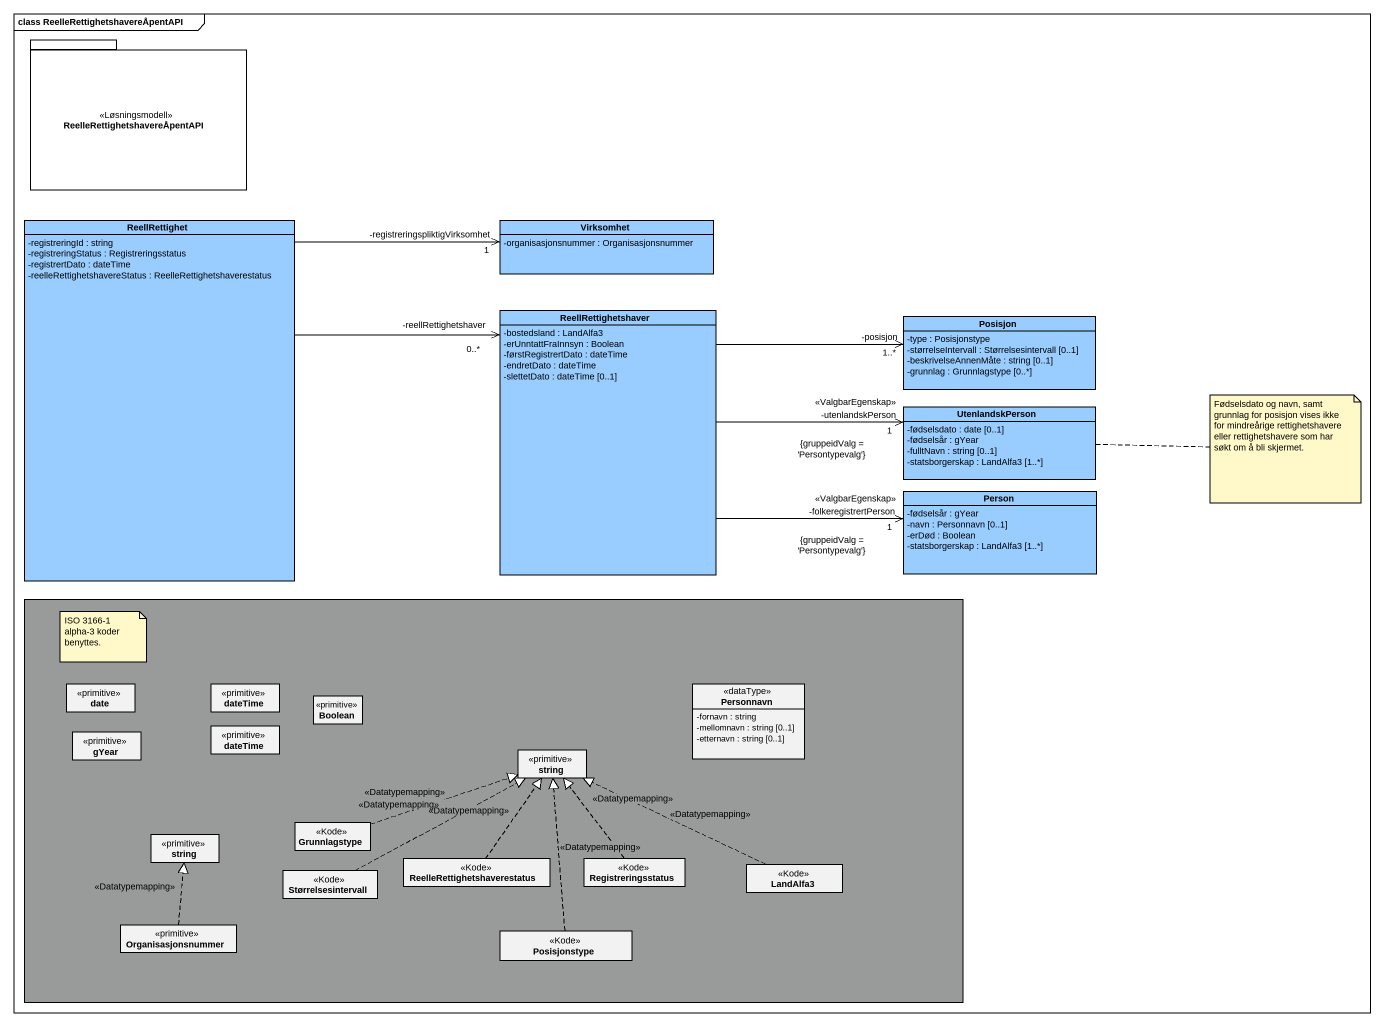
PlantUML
@startuml
mainframe class ReelleRettighetshavereÅpentAPI
hide circle
hide empty members
skinparam classAttributeIconSize 0
package "ReelleRettighetshavereÅpentAPI" as ReelleRettighetshavereÅpentA <<Løsningsmodell>> {
}
class ReellRettighet #99CCFF {
  -registreringId : string
  -registreringStatus : Registreringsstatus
  -registrertDato : dateTime
  -reelleRettighetshavereStatus : ReelleRettighetshaverestatus
}
class Virksomhet #99CCFF {
  -organisasjonsnummer : Organisasjonsnummer
}
class ReellRettighetshaver #99CCFF {
  -bostedsland : LandAlfa3
  -erUnntattFraInnsyn : Boolean
  -førstRegistrertDato : dateTime
  -endretDato : dateTime
  -slettetDato : dateTime [0..1]
}
class Posisjon #99CCFF {
  -type : Posisjonstype
  -størrelseIntervall : Størrelsesintervall [0..1]
  -beskrivelseAnnenMåte : string [0..1]
  -grunnlag : Grunnlagstype [0..*]
}
class UtenlandskPerson #99CCFF {
  -fødselsdato : date [0..1]
  -fødselsår : gYear
  -fulltNavn : string [0..1]
  -statsborgerskap : LandAlfa3 [1..*]
}
class "Person" as Person_ #99CCFF {
  -fødselsår : gYear
  -navn : Personnavn [0..1]
  -erDød : Boolean
  -statsborgerskap : LandAlfa3 [1..*]
}
rectangle " " as rectangle1 #999A9A {
  class date <<primitive>>
  class dateTime <<primitive>>
  class Boolean <<primitive>>
  class Personnavn <<dataType>> {
    -fornavn : string
    -mellomnavn : string [0..1]
    -etternavn : string [0..1]
  }
  class gYear <<primitive>>
  class "dateTime" as dateTime_2 <<primitive>>
  class string <<primitive>>
  class "string" as string_2 <<primitive>>
  class Grunnlagstype <<Kode>>
  class Størrelsesintervall <<Kode>>
  class ReelleRettighetshaverestatus <<Kode>>
  class Registreringsstatus <<Kode>>
  class LandAlfa3 <<Kode>>
  class Organisasjonsnummer <<primitive>>
  class Posisjonstype <<Kode>>
}
ReellRettighet -right-> "-registreringspliktigVirksomhet\n1" Virksomhet
ReellRettighet -right-> "-reellRettighetshaver\n0..*" ReellRettighetshaver
ReellRettighetshaver -right-> "-posisjon\n1..*" Posisjon
UtenlandskPerson "-utenlandskPerson\n1\n<<ValgbarEgenskap>>\n{gruppeidValg = 'Persontypevalg'}" <-left- ReellRettighetshaver
Person_ "-folkeregistrertPerson\n1\n<<ValgbarEgenskap>>\n{gruppeidValg = 'Persontypevalg'}" <-left- ReellRettighetshaver
Grunnlagstype .right.|> string : <<Datatypemapping>>
Størrelsesintervall .right.|> string : <<Datatypemapping>>
ReelleRettighetshaverestatus .up.|> string : <<Datatypemapping>>
Registreringsstatus .up.|> string : <<Datatypemapping>>
LandAlfa3 .left.|> string : <<Datatypemapping>>
Organisasjonsnummer .up.|> string_2 : <<Datatypemapping>>
Posisjonstype .up.|> string : <<Datatypemapping>>
note right of UtenlandskPerson : Fødselsdato og navn, samt grunnlag for posisjon vises ikke for mindreårige rettighetshavere eller rettighetshavere som har søkt om å bli skjermet.
note as N2
  ISO 3166-1 alpha-3 koder benyttes.
end note
@enduml
